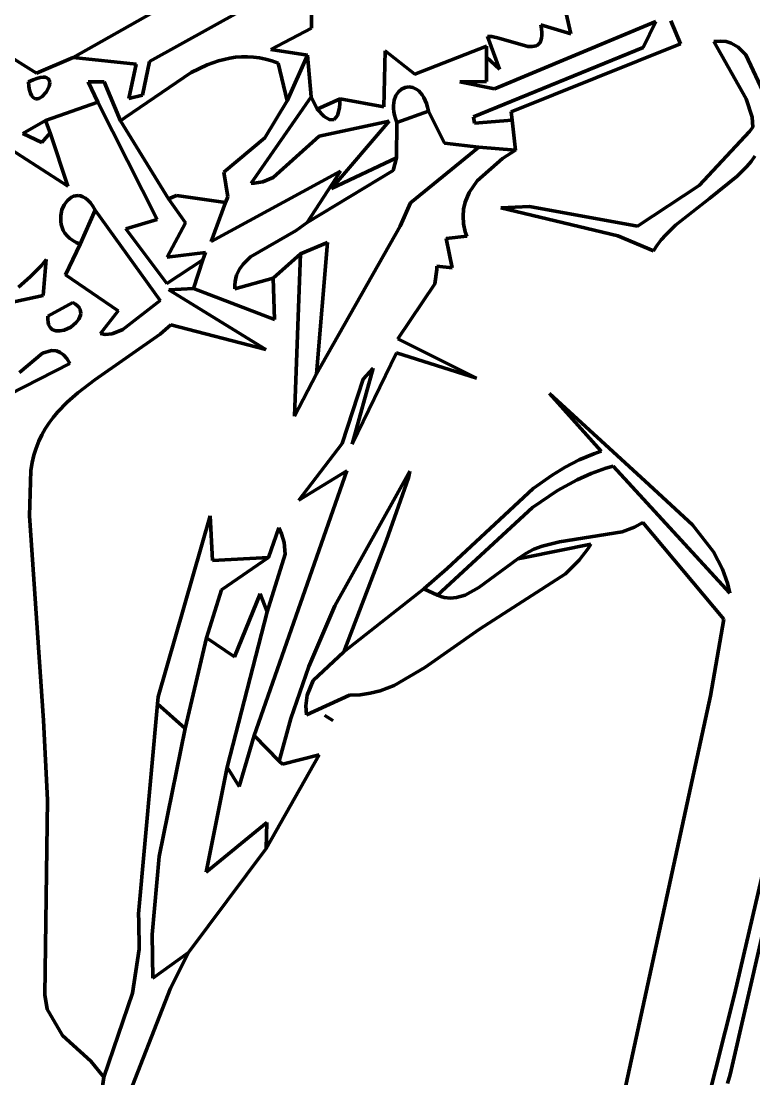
# Model space of a CAD drawing. Header units: millimetres. Extents: x 0 to 8.5, y 0 to 13.2.
# Drawn here: x 4.554 to 5.233, y 6.853 to 7.833 of the extents above; entities that cross this region are included whole.
import ezdxf

# ---------------------------------------------------------------- set-up
doc = ezdxf.new("R2010")
doc.units = ezdxf.units.MM
for name, color, linetype, lineweight in [('color#060606ff', 7, 'CONTINUOUS', 100), ('color#5c5c5cff', 7, 'CONTINUOUS', 100), ('color#aeaeaeff', 7, 'CONTINUOUS', 100), ('color#ffffffff', 7, 'CONTINUOUS', 100)]:
    doc.layers.add(name, color=color, linetype=linetype, lineweight=lineweight)

msp = doc.modelspace()

# ---------------------------------------------------------------- linework, layer by layer
at = {"layer": 'color#060606ff'}
for p, q in [((4.77038, 7.89513), (4.60221, 7.79973)), ((4.82296, 7.82692), (4.82321, 7.89011)), ((5.05888, 7.84069), (5.06324, 7.82177)), ((5.16491, 7.81261), (5.15576, 7.8338)), ((4.78536, 7.80723), (4.82296, 7.82692)), ((5.06324, 7.82177), (5.0353, 7.83022)), ((5.0353, 7.83022), (5.03596, 7.82639)), ((5.03596, 7.82639), (5.0363, 7.82304)), ((5.0363, 7.82304), (5.03633, 7.82013)), ((4.98998, 7.81919), (4.98616, 7.81927)), ((4.98616, 7.81927), (4.99707, 7.78892)), ((4.99665, 7.81782), (4.98998, 7.81919)), ((5.02347, 7.81003), (4.99665, 7.81782)), ((5.00803, 7.74938), (5.16491, 7.81261)), ((5.0337, 7.81244), (5.03244, 7.81138)), ((5.03473, 7.81382), (5.0337, 7.81244)), ((5.03552, 7.81554), (5.03473, 7.81382)), ((5.03606, 7.81764), (5.03552, 7.81554)), ((5.03633, 7.82013), (5.03606, 7.81764)), ((5.20161, 7.81505), (5.1957, 7.81453)), ((5.1957, 7.81453), (5.22573, 7.76142)), ((5.20697, 7.81454), (5.20161, 7.81505)), ((5.21183, 7.81309), (5.20697, 7.81454)), ((5.21826, 7.80941), (5.21183, 7.81309)), ((4.56844, 7.78516), (4.5378, 7.80441)), ((4.81939, 7.80183), (4.78536, 7.80723)), ((4.89114, 7.80599), (4.89002, 7.75404)), ((4.91862, 7.78443), (4.89114, 7.80599)), ((4.98497, 7.8103), (4.91862, 7.78443)), ((4.98518, 7.80003), (4.98497, 7.8103)), ((5.02753, 7.80988), (5.02347, 7.81003)), ((5.03098, 7.81062), (5.02753, 7.80988)), ((5.03244, 7.81138), (5.03098, 7.81062)), ((5.22541, 7.80221), (5.21826, 7.80941)), ((4.60221, 7.79973), (4.56844, 7.78516)), ((4.71146, 7.78598), (4.72649, 7.79316)), ((4.72649, 7.79316), (4.73679, 7.79679)), ((4.73679, 7.79679), (4.74732, 7.79929)), ((4.74732, 7.79929), (4.75268, 7.80007)), ((4.75268, 7.80007), (4.7581, 7.8005)), ((4.7581, 7.8005), (4.76359, 7.80057)), ((4.76359, 7.80057), (4.76916, 7.80025)), ((4.76916, 7.80025), (4.7748, 7.79952)), ((4.7748, 7.79952), (4.78051, 7.79837)), ((4.78051, 7.79837), (4.7863, 7.79676)), ((4.7863, 7.79676), (4.79216, 7.79467)), ((4.79216, 7.79467), (4.80038, 7.7597)), ((4.82284, 7.76324), (4.81939, 7.80183)), ((4.99707, 7.78892), (4.98518, 7.80003)), ((5.2436, 7.76334), (5.22541, 7.80221)), ((4.65054, 7.74418), (4.71146, 7.78598)), ((4.82812, 7.75177), (4.82284, 7.76324)), ((4.57664, 7.74134), (4.62518, 7.7585)), ((4.62518, 7.7585), (4.6801, 7.64954)), ((4.80038, 7.7597), (4.77966, 7.72539)), ((4.84945, 7.7615), (4.82812, 7.75177)), ((4.89002, 7.75404), (4.84945, 7.7615)), ((5.22573, 7.76142), (5.23104, 7.74436)), ((4.64605, 7.74109), (4.65054, 7.74418)), ((4.90204, 7.73972), (4.9313, 7.74999)), ((4.9313, 7.74999), (4.94614, 7.72027)), ((5.00884, 7.74186), (5.00803, 7.74938)), ((5.23104, 7.74436), (5.23163, 7.73524)), ((4.58102, 7.73001), (4.57664, 7.74134)), ((4.69058, 7.66884), (4.64605, 7.74109)), ((4.90172, 7.70677), (4.90204, 7.73972)), ((5.01199, 7.71405), (5.00884, 7.74186)), ((5.23163, 7.73524), (5.2288, 7.73131)), ((4.59746, 7.68044), (4.58102, 7.73001)), ((4.77966, 7.72539), (4.74184, 7.69362)), ((5.2288, 7.73131), (5.18192, 7.68129)), ((4.53018, 7.72382), (4.59746, 7.68044)), ((4.97814, 7.71668), (4.91456, 7.66517)), ((4.94614, 7.72027), (4.97814, 7.71668)), ((4.89859, 7.6952), (4.90172, 7.70677)), ((4.97646, 7.6856), (5.00006, 7.70629)), ((5.00006, 7.70629), (5.01199, 7.71405)), ((5.23013, 7.70344), (5.23376, 7.70828)), ((4.81909, 7.64683), (4.89859, 7.6952)), ((5.21723, 7.68989), (5.22613, 7.69877)), ((5.22613, 7.69877), (5.23013, 7.70344)), ((4.74184, 7.69362), (4.7455, 7.6707)), ((4.96902, 7.6747), (4.97646, 7.6856)), ((5.19157, 7.66928), (5.21723, 7.68989)), ((5.18192, 7.68129), (5.12493, 7.64364)), ((4.59701, 7.66735), (4.59406, 7.66338)), ((4.59873, 7.66894), (4.59701, 7.66735)), ((4.60059, 7.67023), (4.59873, 7.66894)), ((4.60258, 7.67117), (4.60059, 7.67023)), ((4.60467, 7.67173), (4.60258, 7.67117)), ((4.60685, 7.67187), (4.60467, 7.67173)), ((4.60908, 7.67157), (4.60685, 7.67187)), ((4.61136, 7.67079), (4.60908, 7.67157)), ((4.61366, 7.66949), (4.61136, 7.67079)), ((4.61596, 7.66763), (4.61366, 7.66949)), ((4.61824, 7.66519), (4.61596, 7.66763)), ((4.62048, 7.66212), (4.61824, 7.66519)), ((4.6979, 7.67203), (4.69058, 7.66884)), ((4.74351, 7.66553), (4.6979, 7.67203)), ((4.7455, 7.6707), (4.74351, 7.66553)), ((4.96385, 7.65936), (4.96529, 7.66574)), ((4.96529, 7.66574), (4.96902, 7.6747)), ((5.16022, 7.64452), (5.19157, 7.66928)), ((4.59193, 7.65859), (4.59077, 7.65327)), ((4.59406, 7.66338), (4.59193, 7.65859)), ((4.62267, 7.6584), (4.62048, 7.66212)), ((4.68284, 7.57476), (4.62267, 7.6584)), ((4.91456, 7.66517), (4.90524, 7.64335)), ((4.96335, 7.65263), (4.96385, 7.65936)), ((5.02507, 7.66173), (4.99845, 7.66039)), ((4.99845, 7.66039), (5.10683, 7.63441)), ((5.12493, 7.64364), (5.02507, 7.66173)), ((4.59077, 7.65327), (4.59074, 7.6477)), ((4.59074, 7.6477), (4.59119, 7.6449)), ((4.6801, 7.64954), (4.65103, 7.64112)), ((4.80877, 7.63941), (4.81909, 7.64683)), ((4.96386, 7.64556), (4.96335, 7.65263)), ((4.59119, 7.6449), (4.59199, 7.64214)), ((4.59199, 7.64214), (4.59315, 7.63946)), ((4.59315, 7.63946), (4.59469, 7.63689)), ((4.59469, 7.63689), (4.59664, 7.63447)), ((4.65103, 7.64112), (4.68914, 7.59022)), ((4.76665, 7.61495), (4.80877, 7.63941)), ((4.90524, 7.64335), (4.82754, 7.50662)), ((4.96549, 7.63811), (4.96386, 7.64556)), ((4.96675, 7.63425), (4.96549, 7.63811)), ((5.15106, 7.63552), (5.16022, 7.64452)), ((4.60885, 7.62692), (4.59521, 7.59851)), ((4.59664, 7.63447), (4.59901, 7.63222)), ((4.59901, 7.63222), (4.60182, 7.63019)), ((4.60182, 7.63019), (4.60509, 7.62841)), ((4.60509, 7.62841), (4.60885, 7.62692)), ((4.83795, 7.62824), (4.81292, 7.61775)), ((4.82754, 7.50662), (4.83795, 7.62824)), ((4.94789, 7.63214), (4.96675, 7.63425)), ((4.95318, 7.60503), (4.94789, 7.63214)), ((5.10683, 7.63441), (5.13963, 7.62073)), ((5.14308, 7.62586), (5.1469, 7.63078)), ((5.1469, 7.63078), (5.15106, 7.63552)), ((4.81292, 7.61775), (4.78746, 7.59529)), ((5.13963, 7.62073), (5.14308, 7.62586)), ((4.57249, 7.60687), (4.56238, 7.59647)), ((4.57728, 7.61247), (4.57249, 7.60687)), ((4.57463, 7.57913), (4.57728, 7.61247)), ((4.68914, 7.59022), (4.72222, 7.61216)), ((4.72222, 7.61216), (4.71362, 7.58583)), ((4.75623, 7.60351), (4.75978, 7.60841)), ((4.75978, 7.60841), (4.76665, 7.61495)), ((4.59521, 7.59851), (4.64401, 7.56517)), ((4.75282, 7.59515), (4.75368, 7.59808)), ((4.75368, 7.59808), (4.75623, 7.60351)), ((4.93718, 7.58991), (4.9392, 7.60344)), ((4.9392, 7.60344), (4.93919, 7.60632)), ((4.93919, 7.60632), (4.95318, 7.60503)), ((4.56238, 7.59647), (4.55164, 7.58706)), ((4.75204, 7.58882), (4.75226, 7.59207)), ((4.75215, 7.58539), (4.75204, 7.58882)), ((4.78746, 7.59529), (4.75215, 7.58539)), ((4.75226, 7.59207), (4.75282, 7.59515)), ((4.90305, 7.53897), (4.93718, 7.58991)), ((4.54172, 7.57215), (4.57463, 7.57913)), ((4.71362, 7.58583), (4.69101, 7.58462)), ((4.69101, 7.58462), (4.78065, 7.52911)), ((4.60207, 7.57283), (4.57881, 7.56014)), ((4.60448, 7.57133), (4.60207, 7.57283)), ((4.60636, 7.56973), (4.60448, 7.57133)), ((4.60776, 7.56806), (4.60636, 7.56973)), ((4.6087, 7.56632), (4.60776, 7.56806)), ((4.64838, 7.54778), (4.68284, 7.57476)), ((4.57881, 7.56014), (4.57872, 7.5571)), ((4.60519, 7.55418), (4.60767, 7.55746)), ((4.60767, 7.55746), (4.60909, 7.56097)), ((4.60921, 7.56455), (4.6087, 7.56632)), ((4.60909, 7.56097), (4.60933, 7.56276)), ((4.60933, 7.56276), (4.60921, 7.56455)), ((4.64401, 7.56517), (4.62751, 7.54404)), ((4.57872, 7.5571), (4.57898, 7.55449)), ((4.57898, 7.55449), (4.57956, 7.55227)), ((4.57956, 7.55227), (4.58044, 7.55044)), ((4.58044, 7.55044), (4.58158, 7.54897)), ((4.58158, 7.54897), (4.58295, 7.54785)), ((4.58295, 7.54785), (4.58451, 7.54705)), ((4.59409, 7.54724), (4.60009, 7.55002)), ((4.60009, 7.55002), (4.60519, 7.55418)), ((4.63849, 7.54366), (4.64838, 7.54778)), ((4.69262, 7.55218), (4.68282, 7.54349)), ((4.78065, 7.52911), (4.69262, 7.55218)), ((4.58451, 7.54705), (4.58623, 7.54655)), ((4.58623, 7.54655), (4.59003, 7.5464)), ((4.59003, 7.5464), (4.59409, 7.54724)), ((4.68282, 7.54349), (4.62234, 7.50118)), ((4.62751, 7.54404), (4.63206, 7.54324)), ((4.63206, 7.54324), (4.63849, 7.54366)), ((4.97599, 7.50266), (4.90305, 7.53897)), ((4.5821, 7.52832), (4.57387, 7.52566)), ((4.58695, 7.52783), (4.5821, 7.52832)), ((4.57387, 7.52566), (4.55257, 7.50803)), ((4.59013, 7.52645), (4.58695, 7.52783)), ((4.59325, 7.52411), (4.59013, 7.52645)), ((4.5963, 7.52071), (4.59325, 7.52411)), ((4.59927, 7.51617), (4.5963, 7.52071)), ((4.8606, 7.44153), (4.90182, 7.52618)), ((4.90182, 7.52618), (4.97599, 7.50266)), ((4.48502, 7.45825), (4.59927, 7.51617)), ((4.87999, 7.51186), (4.8606, 7.44153)), ((4.87076, 7.50184), (4.87999, 7.51186)), ((4.62234, 7.50118), (4.60652, 7.48916)), ((4.85136, 7.4421), (4.87076, 7.50184)), ((4.60652, 7.48916), (4.59676, 7.48053)), ((4.59676, 7.48053), (4.58784, 7.47124)), ((5.13215, 7.4072), (5.04354, 7.4883)), ((5.04354, 7.4883), (5.09136, 7.43492)), ((4.58784, 7.47124), (4.58375, 7.46629)), ((4.57995, 7.46112), (4.57646, 7.45572)), ((4.58375, 7.46629), (4.57995, 7.46112)), ((4.57329, 7.45005), (4.57047, 7.4441)), ((4.57646, 7.45572), (4.57329, 7.45005)), ((4.57047, 7.4441), (4.56803, 7.43785)), ((4.81144, 7.38969), (4.85136, 7.4421)), ((4.56598, 7.43129), (4.56436, 7.42439)), ((4.56803, 7.43785), (4.56598, 7.43129)), ((5.08436, 7.4325), (5.07088, 7.42688)), ((5.09136, 7.43492), (5.08436, 7.4325)), ((4.56436, 7.42439), (4.56318, 7.41714)), ((5.05805, 7.42029), (5.04579, 7.41285)), ((5.07088, 7.42688), (5.05805, 7.42029)), ((5.09551, 7.41909), (5.10243, 7.42115)), ((5.10243, 7.42115), (5.21044, 7.30328)), ((4.56318, 7.41714), (4.5618, 7.37496)), ((4.77001, 7.17159), (4.85587, 7.41669)), ((4.85587, 7.41669), (4.81144, 7.38969)), ((4.91424, 7.41637), (4.84472, 7.29153)), ((4.89251, 7.35238), (4.9128, 7.41036)), ((4.9128, 7.41036), (4.91424, 7.41637)), ((5.04579, 7.41285), (5.02831, 7.40035)), ((5.06921, 7.40852), (5.08209, 7.41424)), ((5.08209, 7.41424), (5.09551, 7.41909)), ((5.05079, 7.39845), (5.06921, 7.40852)), ((5.17578, 7.36656), (5.13215, 7.4072)), ((5.02831, 7.40035), (4.94874, 7.32634)), ((5.02767, 7.38273), (5.05079, 7.39845)), ((4.93966, 7.30139), (5.02767, 7.38273)), ((4.5618, 7.37496), (4.57486, 7.1855)), ((5.12228, 7.36469), (5.11061, 7.36013)), ((5.12975, 7.36888), (5.12228, 7.36469)), ((5.20504, 7.27927), (5.12975, 7.36888)), ((5.19539, 7.34154), (5.17578, 7.36656)), ((4.8531, 7.24903), (4.89251, 7.35238)), ((5.11061, 7.36013), (5.05283, 7.35102)), ((5.02892, 7.34404), (5.02138, 7.34012)), ((5.0367, 7.34705), (5.02892, 7.34404)), ((5.05283, 7.35102), (5.0367, 7.34705)), ((5.01414, 7.33515), (4.97795, 7.30861)), ((5.02138, 7.34012), (5.01414, 7.33515)), ((5.20382, 7.32553), (5.19539, 7.34154)), ((4.94874, 7.32634), (4.92712, 7.30731)), ((5.20838, 7.31251), (5.20382, 7.32553)), ((5.21044, 7.30328), (5.20838, 7.31251)), ((4.75174, 7.24432), (4.77538, 7.30262)), ((4.77538, 7.30262), (4.78185, 7.28619)), ((4.92712, 7.30731), (4.8531, 7.24903)), ((4.97795, 7.30861), (4.96546, 7.30148)), ((4.94282, 7.30029), (4.93966, 7.30139)), ((4.94589, 7.29951), (4.94282, 7.30029)), ((4.9518, 7.29883), (4.94589, 7.29951)), ((4.95744, 7.29922), (4.9518, 7.29883)), ((4.96546, 7.30148), (4.95744, 7.29922)), ((4.78185, 7.28619), (4.74482, 7.14198)), ((4.84472, 7.29153), (4.82046, 7.23539)), ((5.19249, 7.20815), (5.20504, 7.27927)), ((5.29316, 7.26963), (5.21482, 6.93147)), ((4.70607, 7.17805), (4.72574, 7.2621)), ((4.72574, 7.2621), (4.75174, 7.24432)), ((4.82046, 7.23539), (4.80375, 7.18722)), ((5.06613, 6.62671), (5.19249, 7.20815)), ((4.57486, 7.1855), (4.57846, 7.11176)), ((4.80375, 7.18722), (4.79307, 7.1477)), ((4.83533, 7.19012), (4.84266, 7.18553)), ((4.84266, 7.18553), (4.83533, 7.19012)), ((4.68192, 7.05927), (4.70607, 7.17805)), ((4.79307, 7.1477), (4.77001, 7.17159)), ((4.74482, 7.14198), (4.72539, 7.04481)), ((4.57846, 7.11176), (4.57615, 6.93102)), ((4.72539, 7.04481), (4.7818, 7.09072)), ((4.7818, 7.09072), (4.78093, 7.06662)), ((4.67532, 6.98697), (4.68192, 7.05927)), ((4.78093, 7.06662), (4.70924, 6.97048)), ((5.21064, 6.85739), (5.25529, 7.05046)), ((4.67598, 6.9465), (4.67532, 6.98697)), ((4.70924, 6.97048), (4.67598, 6.9465)), ((4.57615, 6.93102), (4.57811, 6.91772)), ((5.21482, 6.93147), (5.18722, 6.82278)), ((4.57811, 6.91772), (4.59251, 6.89338)), ((4.59251, 6.89338), (4.61871, 6.86962)), ((4.61871, 6.86962), (4.63082, 6.85485)), ((4.63082, 6.85485), (4.62745, 6.83365)), ((5.20824, 6.84911), (5.21064, 6.85739))]:
    msp.add_line(p, q, dxfattribs=at)
at = {"layer": 'color#5c5c5cff'}
for p, q in [((4.82321, 7.89011), (4.82296, 7.82692)), ((4.67292, 7.79611), (4.79078, 7.86159)), ((4.99237, 7.77062), (5.14183, 7.83318)), ((5.14183, 7.83318), (5.13009, 7.80895)), ((4.82296, 7.82692), (4.78536, 7.80723)), ((4.5378, 7.80441), (4.56844, 7.78516)), ((4.78536, 7.80723), (4.81939, 7.80183)), ((4.89002, 7.75404), (4.89114, 7.80599)), ((4.89114, 7.80599), (4.91862, 7.78443)), ((4.91862, 7.78443), (4.98497, 7.8103)), ((5.13009, 7.80895), (4.97303, 7.74482)), ((4.98497, 7.8103), (4.98518, 7.80003)), ((4.56844, 7.78516), (4.60221, 7.79973)), ((4.60221, 7.79973), (4.66075, 7.79373)), ((4.66075, 7.79373), (4.65396, 7.76189)), ((4.66647, 7.76499), (4.67292, 7.79611)), ((4.72649, 7.79316), (4.71146, 7.78598)), ((4.73679, 7.79679), (4.72649, 7.79316)), ((4.74732, 7.79929), (4.73679, 7.79679)), ((4.75268, 7.80007), (4.74732, 7.79929)), ((4.7581, 7.8005), (4.75268, 7.80007)), ((4.76359, 7.80057), (4.7581, 7.8005)), ((4.76916, 7.80025), (4.76359, 7.80057)), ((4.7748, 7.79952), (4.76916, 7.80025)), ((4.78051, 7.79837), (4.7748, 7.79952)), ((4.7863, 7.79676), (4.78051, 7.79837)), ((4.79216, 7.79467), (4.7863, 7.79676)), ((4.80038, 7.7597), (4.79216, 7.79467)), ((4.81939, 7.80183), (4.80038, 7.7597)), ((4.98518, 7.80003), (4.98498, 7.77771)), ((4.71146, 7.78598), (4.65054, 7.74418)), ((4.56519, 7.77917), (4.56103, 7.7773)), ((4.56103, 7.7773), (4.56136, 7.77306)), ((4.56136, 7.77306), (4.56194, 7.76956)), ((4.56878, 7.78048), (4.56519, 7.77917)), ((4.57182, 7.78126), (4.56878, 7.78048)), ((4.57436, 7.78157), (4.57182, 7.78126)), ((4.57642, 7.78145), (4.57436, 7.78157)), ((4.57802, 7.78096), (4.57642, 7.78145)), ((4.57921, 7.78014), (4.57802, 7.78096)), ((4.58001, 7.77904), (4.57921, 7.78014)), ((4.57995, 7.77281), (4.58057, 7.7762)), ((4.58046, 7.77771), (4.58001, 7.77904)), ((4.58057, 7.7762), (4.58046, 7.77771)), ((4.63107, 7.77718), (4.61629, 7.77719)), ((4.61629, 7.77719), (4.62518, 7.7585)), ((4.64605, 7.74109), (4.63107, 7.77718)), ((4.98498, 7.77771), (4.96037, 7.77718)), ((4.96037, 7.77718), (4.99237, 7.77062)), ((4.56194, 7.76956), (4.56273, 7.76675)), ((4.56273, 7.76675), (4.56372, 7.76458)), ((4.56372, 7.76458), (4.56486, 7.76301)), ((4.57043, 7.76169), (4.57337, 7.76334)), ((4.57337, 7.76334), (4.57731, 7.76759)), ((4.57731, 7.76759), (4.57995, 7.77281)), ((4.65396, 7.76189), (4.66647, 7.76499)), ((4.76715, 7.6832), (4.82284, 7.76324)), ((4.82284, 7.76324), (4.82812, 7.75177)), ((4.90122, 7.76467), (4.89963, 7.76041)), ((4.90354, 7.76807), (4.90122, 7.76467)), ((4.90643, 7.77056), (4.90354, 7.76807)), ((4.90973, 7.77208), (4.90643, 7.77056)), ((4.91329, 7.77255), (4.90973, 7.77208)), ((4.91695, 7.77192), (4.91329, 7.77255)), ((4.92056, 7.77012), (4.91695, 7.77192)), ((4.92229, 7.76876), (4.92056, 7.77012)), ((4.92395, 7.76709), (4.92229, 7.76876)), ((4.92552, 7.76509), (4.92395, 7.76709)), ((4.92697, 7.76277), (4.92552, 7.76509)), ((4.56486, 7.76301), (4.56614, 7.76199)), ((4.56614, 7.76199), (4.56751, 7.76146)), ((4.56751, 7.76146), (4.56895, 7.76138)), ((4.56895, 7.76138), (4.57043, 7.76169)), ((4.62518, 7.7585), (4.57664, 7.74134)), ((4.84887, 7.75326), (4.84945, 7.7615)), ((4.84945, 7.7615), (4.89002, 7.75404)), ((4.89963, 7.76041), (4.89892, 7.75536)), ((4.89892, 7.75536), (4.89895, 7.75257)), ((4.9283, 7.7601), (4.92697, 7.76277)), ((4.92948, 7.75709), (4.9283, 7.7601)), ((4.93048, 7.75372), (4.92948, 7.75709)), ((4.9313, 7.74999), (4.93048, 7.75372)), ((4.65054, 7.74418), (4.64605, 7.74109)), ((4.82812, 7.75177), (4.83464, 7.74517)), ((4.83464, 7.74517), (4.83997, 7.74202)), ((4.84412, 7.74232), (4.84709, 7.74607)), ((4.84709, 7.74607), (4.84887, 7.75326)), ((4.89895, 7.75257), (4.89925, 7.74959)), ((4.89925, 7.74959), (4.89986, 7.74646)), ((4.89986, 7.74646), (4.90078, 7.74316)), ((4.94614, 7.72027), (4.9313, 7.74999)), ((4.97303, 7.74482), (4.9739, 7.73892)), ((4.57664, 7.74134), (4.55566, 7.72943)), ((4.89494, 7.7407), (4.83004, 7.72676)), ((4.83997, 7.74202), (4.84412, 7.74232)), ((4.84154, 7.67831), (4.89494, 7.7407)), ((4.90078, 7.74316), (4.90204, 7.73972)), ((4.90204, 7.73972), (4.90172, 7.70677)), ((4.9739, 7.73892), (5.00884, 7.74186)), ((5.00884, 7.74186), (5.01199, 7.71405)), ((4.55566, 7.72943), (4.57317, 7.72098)), ((4.57317, 7.72098), (4.58102, 7.73001)), ((4.58102, 7.73001), (4.59746, 7.68044)), ((4.83004, 7.72676), (4.78756, 7.68867)), ((4.59746, 7.68044), (4.53018, 7.72382)), ((4.97814, 7.71668), (4.94614, 7.72027)), ((5.01199, 7.71405), (4.97814, 7.71668)), ((4.90172, 7.70677), (4.84154, 7.67831)), ((4.73011, 7.62921), (4.84983, 7.69453)), ((4.78756, 7.68867), (4.77789, 7.68463)), ((4.84983, 7.69453), (4.81909, 7.64683)), ((4.76995, 7.68328), (4.76715, 7.6832)), ((4.77789, 7.68463), (4.76995, 7.68328)), ((4.59406, 7.66338), (4.59701, 7.66735)), ((4.59701, 7.66735), (4.59873, 7.66894)), ((4.59873, 7.66894), (4.60059, 7.67023)), ((4.60059, 7.67023), (4.60258, 7.67117)), ((4.60258, 7.67117), (4.60467, 7.67173)), ((4.60467, 7.67173), (4.60685, 7.67187)), ((4.60685, 7.67187), (4.60908, 7.67157)), ((4.60908, 7.67157), (4.61136, 7.67079)), ((4.61136, 7.67079), (4.61366, 7.66949)), ((4.61366, 7.66949), (4.61596, 7.66763)), ((4.61596, 7.66763), (4.61824, 7.66519)), ((4.61824, 7.66519), (4.62048, 7.66212)), ((4.69058, 7.66884), (4.6979, 7.67203)), ((4.70618, 7.64647), (4.69058, 7.66884)), ((4.6979, 7.67203), (4.74351, 7.66553)), ((4.74351, 7.66553), (4.73011, 7.62921)), ((4.59077, 7.65327), (4.59193, 7.65859)), ((4.59193, 7.65859), (4.59406, 7.66338)), ((4.62267, 7.6584), (4.60885, 7.62692)), ((4.62048, 7.66212), (4.62267, 7.6584)), ((4.59074, 7.6477), (4.59077, 7.65327)), ((4.59119, 7.6449), (4.59074, 7.6477)), ((4.68927, 7.61478), (4.70618, 7.64647)), ((4.81909, 7.64683), (4.80877, 7.63941)), ((4.59199, 7.64214), (4.59119, 7.6449)), ((4.59315, 7.63946), (4.59199, 7.64214)), ((4.59469, 7.63689), (4.59315, 7.63946)), ((4.59664, 7.63447), (4.59469, 7.63689)), ((4.80877, 7.63941), (4.76665, 7.61495)), ((4.59901, 7.63222), (4.59664, 7.63447)), ((4.60182, 7.63019), (4.59901, 7.63222)), ((4.60509, 7.62841), (4.60182, 7.63019)), ((4.60885, 7.62692), (4.60509, 7.62841)), ((4.81292, 7.61775), (4.83795, 7.62824)), ((4.83795, 7.62824), (4.82754, 7.50662)), ((4.72476, 7.61918), (4.68927, 7.61478)), ((4.72222, 7.61216), (4.72476, 7.61918)), ((4.80726, 7.46727), (4.81292, 7.61775)), ((4.71362, 7.58583), (4.72222, 7.61216)), ((4.75978, 7.60841), (4.75623, 7.60351)), ((4.76665, 7.61495), (4.75978, 7.60841)), ((4.75368, 7.59808), (4.75282, 7.59515)), ((4.75623, 7.60351), (4.75368, 7.59808)), ((4.75226, 7.59207), (4.75204, 7.58882)), ((4.75204, 7.58882), (4.75215, 7.58539)), ((4.75215, 7.58539), (4.78746, 7.59529)), ((4.75282, 7.59515), (4.75226, 7.59207)), ((4.78746, 7.59529), (4.78887, 7.55711)), ((4.78887, 7.55711), (4.71362, 7.58583)), ((4.82754, 7.50662), (4.80726, 7.46727)), ((4.78324, 7.33636), (4.79272, 7.36392)), ((4.79272, 7.36392), (4.79535, 7.35851)), ((4.79535, 7.35851), (4.79775, 7.35039)), ((4.79775, 7.35039), (4.79849, 7.33957)), ((4.73981, 7.30637), (4.78324, 7.33636)), ((4.79849, 7.33957), (4.78185, 7.28619)), ((4.72574, 7.2621), (4.73981, 7.30637)), ((4.77538, 7.30262), (4.75174, 7.24432)), ((4.78185, 7.28619), (4.77538, 7.30262)), ((4.75174, 7.24432), (4.72574, 7.2621)), ((4.66266, 7.00624), (4.68025, 7.20094)), ((4.68025, 7.20094), (4.70607, 7.17805)), ((4.70607, 7.17805), (4.68192, 7.05927)), ((4.76606, 7.15885), (4.77001, 7.17159)), ((4.77001, 7.17159), (4.79307, 7.1477)), ((4.7561, 7.1243), (4.76606, 7.15885)), ((4.83027, 7.15345), (4.78093, 7.06662)), ((4.79307, 7.1477), (4.79623, 7.14487)), ((4.79623, 7.14487), (4.83027, 7.15345)), ((4.72539, 7.04481), (4.74482, 7.14198)), ((4.74482, 7.14198), (4.7561, 7.1243)), ((4.7818, 7.09072), (4.72539, 7.04481)), ((4.78093, 7.06662), (4.7818, 7.09072)), ((4.68192, 7.05927), (4.67532, 6.98697)), ((4.66303, 6.99923), (4.66266, 7.00624)), ((4.66347, 6.97333), (4.66303, 6.99923)), ((4.67532, 6.98697), (4.67598, 6.9465)), ((4.65735, 6.93284), (4.66347, 6.97333)), ((4.67598, 6.9465), (4.70924, 6.97048)), ((4.70924, 6.97048), (4.69232, 6.93736)), ((4.69232, 6.93736), (4.60812, 6.72151)), ((4.63082, 6.85485), (4.65735, 6.93284)), ((4.62745, 6.83365), (4.63082, 6.85485))]:
    msp.add_line(p, q, dxfattribs=at)
at = {"layer": 'color#aeaeaeff'}
for p, q in [((4.55566, 7.72943), (4.57664, 7.74134)), ((4.57664, 7.74134), (4.58102, 7.73001)), ((4.57317, 7.72098), (4.55566, 7.72943)), ((4.58102, 7.73001), (4.57317, 7.72098)), ((4.68098, 7.20718), (4.72928, 7.375)), ((4.72928, 7.375), (4.7314, 7.33371)), ((5.02201, 7.33674), (5.08176, 7.34887)), ((5.0793, 7.34491), (5.07108, 7.33399)), ((5.08176, 7.34887), (5.0793, 7.34491)), ((4.7314, 7.33371), (4.78324, 7.33636)), ((4.78324, 7.33636), (4.73981, 7.30637)), ((4.97795, 7.30861), (5.01414, 7.33515)), ((5.01414, 7.33515), (5.02201, 7.33674)), ((5.07108, 7.33399), (5.05842, 7.32132)), ((5.05842, 7.32132), (4.97874, 7.27002)), ((4.73981, 7.30637), (4.72574, 7.2621)), ((4.8531, 7.24903), (4.92712, 7.30731)), ((4.92712, 7.30731), (4.93966, 7.30139)), ((4.96546, 7.30148), (4.97795, 7.30861)), ((4.93966, 7.30139), (4.94282, 7.30029)), ((4.94282, 7.30029), (4.94589, 7.29951)), ((4.94589, 7.29951), (4.9518, 7.29883)), ((4.9518, 7.29883), (4.95744, 7.29922)), ((4.95744, 7.29922), (4.96546, 7.30148)), ((4.97874, 7.27002), (4.92804, 7.23454)), ((4.72574, 7.2621), (4.70607, 7.17805)), ((4.82443, 7.22244), (4.8531, 7.24903)), ((4.92804, 7.23454), (4.89959, 7.21786)), ((4.81887, 7.209), (4.82443, 7.22244)), ((4.89959, 7.21786), (4.88655, 7.2129)), ((4.68025, 7.20094), (4.68098, 7.20718)), ((4.81774, 7.19891), (4.81887, 7.209)), ((4.85825, 7.209), (4.81851, 7.19072)), ((4.86806, 7.20927), (4.85825, 7.209)), ((4.87748, 7.21061), (4.86806, 7.20927)), ((4.88655, 7.2129), (4.87748, 7.21061)), ((4.70607, 7.17805), (4.68025, 7.20094)), ((4.81851, 7.19072), (4.81774, 7.19891))]:
    msp.add_line(p, q, dxfattribs=at)
at = {"layer": 'color#ffffffff'}
for p, q in [((4.60221, 7.79973), (4.77038, 7.89513)), ((4.79078, 7.86159), (4.67292, 7.79611)), ((5.14183, 7.83318), (4.99237, 7.77062)), ((5.06324, 7.82177), (5.05888, 7.84069)), ((5.13009, 7.80895), (5.14183, 7.83318)), ((5.15576, 7.8338), (5.16491, 7.81261)), ((5.03596, 7.82639), (5.0353, 7.83022)), ((5.0353, 7.83022), (5.06324, 7.82177)), ((5.0363, 7.82304), (5.03596, 7.82639)), ((5.03633, 7.82013), (5.0363, 7.82304)), ((4.99707, 7.78892), (4.98616, 7.81927)), ((4.98616, 7.81927), (4.98998, 7.81919)), ((4.98998, 7.81919), (4.99665, 7.81782)), ((4.99665, 7.81782), (5.02347, 7.81003)), ((5.16491, 7.81261), (5.00803, 7.74938)), ((5.03244, 7.81138), (5.0337, 7.81244)), ((5.0337, 7.81244), (5.03473, 7.81382)), ((5.03473, 7.81382), (5.03552, 7.81554)), ((5.03552, 7.81554), (5.03606, 7.81764)), ((5.03606, 7.81764), (5.03633, 7.82013)), ((5.1957, 7.81453), (5.20161, 7.81505)), ((5.22573, 7.76142), (5.1957, 7.81453)), ((5.20161, 7.81505), (5.20697, 7.81454)), ((5.20697, 7.81454), (5.21183, 7.81309)), ((5.21183, 7.81309), (5.21826, 7.80941)), ((4.97303, 7.74482), (5.13009, 7.80895)), ((5.02347, 7.81003), (5.02753, 7.80988)), ((5.02753, 7.80988), (5.03098, 7.81062)), ((5.03098, 7.81062), (5.03244, 7.81138)), ((5.21826, 7.80941), (5.22541, 7.80221)), ((4.66075, 7.79373), (4.60221, 7.79973)), ((4.65396, 7.76189), (4.66075, 7.79373)), ((4.67292, 7.79611), (4.66647, 7.76499)), ((4.80038, 7.7597), (4.81939, 7.80183)), ((4.81939, 7.80183), (4.82284, 7.76324)), ((4.98498, 7.77771), (4.98518, 7.80003)), ((4.98518, 7.80003), (4.99707, 7.78892)), ((5.22541, 7.80221), (5.2436, 7.76334)), ((4.56103, 7.7773), (4.56519, 7.77917)), ((4.56136, 7.77306), (4.56103, 7.7773)), ((4.56194, 7.76956), (4.56136, 7.77306)), ((4.56519, 7.77917), (4.56878, 7.78048)), ((4.56878, 7.78048), (4.57182, 7.78126)), ((4.57182, 7.78126), (4.57436, 7.78157)), ((4.57436, 7.78157), (4.57642, 7.78145)), ((4.57642, 7.78145), (4.57802, 7.78096)), ((4.57802, 7.78096), (4.57921, 7.78014)), ((4.57921, 7.78014), (4.58001, 7.77904)), ((4.58057, 7.7762), (4.57995, 7.77281)), ((4.58001, 7.77904), (4.58046, 7.77771)), ((4.58046, 7.77771), (4.58057, 7.7762)), ((4.61629, 7.77719), (4.63107, 7.77718)), ((4.62518, 7.7585), (4.61629, 7.77719)), ((4.63107, 7.77718), (4.64605, 7.74109)), ((4.96037, 7.77718), (4.98498, 7.77771)), ((4.99237, 7.77062), (4.96037, 7.77718)), ((4.56273, 7.76675), (4.56194, 7.76956)), ((4.56372, 7.76458), (4.56273, 7.76675)), ((4.56486, 7.76301), (4.56372, 7.76458)), ((4.57337, 7.76334), (4.57043, 7.76169)), ((4.57731, 7.76759), (4.57337, 7.76334)), ((4.57995, 7.77281), (4.57731, 7.76759)), ((4.66647, 7.76499), (4.65396, 7.76189)), ((4.82284, 7.76324), (4.76715, 7.6832)), ((4.89963, 7.76041), (4.90122, 7.76467)), ((4.90122, 7.76467), (4.90354, 7.76807)), ((4.90354, 7.76807), (4.90643, 7.77056)), ((4.90643, 7.77056), (4.90973, 7.77208)), ((4.90973, 7.77208), (4.91329, 7.77255)), ((4.91329, 7.77255), (4.91695, 7.77192)), ((4.91695, 7.77192), (4.92056, 7.77012)), ((4.92056, 7.77012), (4.92229, 7.76876)), ((4.92229, 7.76876), (4.92395, 7.76709)), ((4.92395, 7.76709), (4.92552, 7.76509)), ((4.92552, 7.76509), (4.92697, 7.76277)), ((4.56614, 7.76199), (4.56486, 7.76301)), ((4.56751, 7.76146), (4.56614, 7.76199)), ((4.56895, 7.76138), (4.56751, 7.76146)), ((4.57043, 7.76169), (4.56895, 7.76138)), ((4.6801, 7.64954), (4.62518, 7.7585)), ((4.77966, 7.72539), (4.80038, 7.7597)), ((4.82812, 7.75177), (4.84945, 7.7615)), ((4.84945, 7.7615), (4.84887, 7.75326)), ((4.89892, 7.75536), (4.89963, 7.76041)), ((4.89895, 7.75257), (4.89892, 7.75536)), ((4.92697, 7.76277), (4.9283, 7.7601)), ((4.9283, 7.7601), (4.92948, 7.75709)), ((4.92948, 7.75709), (4.93048, 7.75372)), ((4.93048, 7.75372), (4.9313, 7.74999)), ((5.23104, 7.74436), (5.22573, 7.76142)), ((4.83464, 7.74517), (4.82812, 7.75177)), ((4.83997, 7.74202), (4.83464, 7.74517)), ((4.84709, 7.74607), (4.84412, 7.74232)), ((4.84887, 7.75326), (4.84709, 7.74607)), ((4.89925, 7.74959), (4.89895, 7.75257)), ((4.89986, 7.74646), (4.89925, 7.74959)), ((4.90078, 7.74316), (4.89986, 7.74646)), ((4.9313, 7.74999), (4.90204, 7.73972)), ((4.9739, 7.73892), (4.97303, 7.74482)), ((5.00803, 7.74938), (5.00884, 7.74186)), ((5.23163, 7.73524), (5.23104, 7.74436)), ((4.64605, 7.74109), (4.69058, 7.66884)), ((4.83004, 7.72676), (4.89494, 7.7407)), ((4.84412, 7.74232), (4.83997, 7.74202)), ((4.89494, 7.7407), (4.84154, 7.67831)), ((4.90204, 7.73972), (4.90078, 7.74316)), ((5.00884, 7.74186), (4.9739, 7.73892)), ((5.2288, 7.73131), (5.23163, 7.73524)), ((4.74184, 7.69362), (4.77966, 7.72539)), ((4.78756, 7.68867), (4.83004, 7.72676)), ((5.18192, 7.68129), (5.2288, 7.73131)), ((4.91456, 7.66517), (4.97814, 7.71668)), ((4.97814, 7.71668), (5.01199, 7.71405)), ((4.84154, 7.67831), (4.90172, 7.70677)), ((4.90172, 7.70677), (4.89859, 7.6952)), ((5.00006, 7.70629), (4.97646, 7.6856)), ((5.01199, 7.71405), (5.00006, 7.70629)), ((5.23376, 7.70828), (5.23013, 7.70344)), ((4.89859, 7.6952), (4.81909, 7.64683)), ((5.22613, 7.69877), (5.21723, 7.68989)), ((5.23013, 7.70344), (5.22613, 7.69877)), ((4.84983, 7.69453), (4.73011, 7.62921)), ((4.7455, 7.6707), (4.74184, 7.69362)), ((4.77789, 7.68463), (4.78756, 7.68867)), ((4.81909, 7.64683), (4.84983, 7.69453)), ((4.97646, 7.6856), (4.96902, 7.6747)), ((5.21723, 7.68989), (5.19157, 7.66928)), ((4.76715, 7.6832), (4.76995, 7.68328)), ((4.76995, 7.68328), (4.77789, 7.68463)), ((5.12493, 7.64364), (5.18192, 7.68129)), ((4.69058, 7.66884), (4.70618, 7.64647)), ((4.73011, 7.62921), (4.74351, 7.66553)), ((4.74351, 7.66553), (4.7455, 7.6707)), ((4.96529, 7.66574), (4.96385, 7.65936)), ((4.96902, 7.6747), (4.96529, 7.66574)), ((5.19157, 7.66928), (5.16022, 7.64452)), ((4.60885, 7.62692), (4.62267, 7.6584)), ((4.62267, 7.6584), (4.68284, 7.57476)), ((4.90524, 7.64335), (4.91456, 7.66517)), ((4.96385, 7.65936), (4.96335, 7.65263)), ((4.99845, 7.66039), (5.02507, 7.66173)), ((5.10683, 7.63441), (4.99845, 7.66039)), ((5.02507, 7.66173), (5.12493, 7.64364)), ((4.65103, 7.64112), (4.6801, 7.64954)), ((4.70618, 7.64647), (4.68927, 7.61478)), ((4.96335, 7.65263), (4.96386, 7.64556)), ((4.68914, 7.59022), (4.65103, 7.64112)), ((4.82754, 7.50662), (4.90524, 7.64335)), ((4.96386, 7.64556), (4.96549, 7.63811)), ((4.96549, 7.63811), (4.96675, 7.63425)), ((5.16022, 7.64452), (5.15106, 7.63552)), ((4.59521, 7.59851), (4.60885, 7.62692)), ((4.96675, 7.63425), (4.94789, 7.63214)), ((4.94789, 7.63214), (4.95318, 7.60503)), ((5.13963, 7.62073), (5.10683, 7.63441)), ((5.1469, 7.63078), (5.14308, 7.62586)), ((5.15106, 7.63552), (5.1469, 7.63078)), ((4.68927, 7.61478), (4.72476, 7.61918)), ((4.72476, 7.61918), (4.72222, 7.61216)), ((4.78746, 7.59529), (4.81292, 7.61775)), ((4.81292, 7.61775), (4.80726, 7.46727)), ((5.14308, 7.62586), (5.13963, 7.62073)), ((4.56238, 7.59647), (4.57249, 7.60687)), ((4.57249, 7.60687), (4.57728, 7.61247)), ((4.57728, 7.61247), (4.57463, 7.57913)), ((4.72222, 7.61216), (4.68914, 7.59022)), ((4.64401, 7.56517), (4.59521, 7.59851)), ((4.9392, 7.60344), (4.93718, 7.58991)), ((4.95318, 7.60503), (4.93919, 7.60632)), ((4.93919, 7.60632), (4.9392, 7.60344)), ((4.55164, 7.58706), (4.56238, 7.59647)), ((4.78887, 7.55711), (4.78746, 7.59529)), ((4.93718, 7.58991), (4.90305, 7.53897)), ((4.57463, 7.57913), (4.54172, 7.57215)), ((4.69101, 7.58462), (4.71362, 7.58583)), ((4.78065, 7.52911), (4.69101, 7.58462)), ((4.71362, 7.58583), (4.78887, 7.55711)), ((4.57881, 7.56014), (4.60207, 7.57283)), ((4.60207, 7.57283), (4.60448, 7.57133)), ((4.60448, 7.57133), (4.60636, 7.56973)), ((4.60636, 7.56973), (4.60776, 7.56806)), ((4.60776, 7.56806), (4.6087, 7.56632)), ((4.68284, 7.57476), (4.64838, 7.54778)), ((4.57872, 7.5571), (4.57881, 7.56014)), ((4.60767, 7.55746), (4.60519, 7.55418)), ((4.60909, 7.56097), (4.60767, 7.55746)), ((4.6087, 7.56632), (4.60921, 7.56455)), ((4.60933, 7.56276), (4.60909, 7.56097)), ((4.60921, 7.56455), (4.60933, 7.56276)), ((4.62751, 7.54404), (4.64401, 7.56517)), ((4.57898, 7.55449), (4.57872, 7.5571)), ((4.57956, 7.55227), (4.57898, 7.55449)), ((4.58044, 7.55044), (4.57956, 7.55227)), ((4.58158, 7.54897), (4.58044, 7.55044)), ((4.58295, 7.54785), (4.58158, 7.54897)), ((4.58451, 7.54705), (4.58295, 7.54785)), ((4.60009, 7.55002), (4.59409, 7.54724)), ((4.60519, 7.55418), (4.60009, 7.55002)), ((4.64838, 7.54778), (4.63849, 7.54366)), ((4.68282, 7.54349), (4.69262, 7.55218)), ((4.69262, 7.55218), (4.78065, 7.52911)), ((4.58623, 7.54655), (4.58451, 7.54705)), ((4.59003, 7.5464), (4.58623, 7.54655)), ((4.59409, 7.54724), (4.59003, 7.5464)), ((4.62234, 7.50118), (4.68282, 7.54349)), ((4.63206, 7.54324), (4.62751, 7.54404)), ((4.63849, 7.54366), (4.63206, 7.54324)), ((4.90305, 7.53897), (4.97599, 7.50266)), ((4.57387, 7.52566), (4.5821, 7.52832)), ((4.5821, 7.52832), (4.58695, 7.52783)), ((4.55257, 7.50803), (4.57387, 7.52566)), ((4.58695, 7.52783), (4.59013, 7.52645)), ((4.59013, 7.52645), (4.59325, 7.52411)), ((4.59325, 7.52411), (4.5963, 7.52071)), ((4.5963, 7.52071), (4.59927, 7.51617)), ((4.90182, 7.52618), (4.8606, 7.44153)), ((4.97599, 7.50266), (4.90182, 7.52618)), ((4.59927, 7.51617), (4.48502, 7.45825)), ((4.8606, 7.44153), (4.87999, 7.51186)), ((4.87999, 7.51186), (4.87076, 7.50184)), ((4.60652, 7.48916), (4.62234, 7.50118)), ((4.80726, 7.46727), (4.82754, 7.50662)), ((4.87076, 7.50184), (4.85136, 7.4421)), ((4.59676, 7.48053), (4.60652, 7.48916)), ((4.58784, 7.47124), (4.59676, 7.48053)), ((5.04354, 7.4883), (5.13215, 7.4072)), ((5.09136, 7.43492), (5.04354, 7.4883)), ((4.58375, 7.46629), (4.58784, 7.47124)), ((4.57646, 7.45572), (4.57995, 7.46112)), ((4.57995, 7.46112), (4.58375, 7.46629)), ((4.57047, 7.4441), (4.57329, 7.45005)), ((4.57329, 7.45005), (4.57646, 7.45572)), ((4.56803, 7.43785), (4.57047, 7.4441)), ((4.85136, 7.4421), (4.81144, 7.38969)), ((4.56436, 7.42439), (4.56598, 7.43129)), ((4.56598, 7.43129), (4.56803, 7.43785)), ((5.07088, 7.42688), (5.08436, 7.4325)), ((5.08436, 7.4325), (5.09136, 7.43492)), ((4.56318, 7.41714), (4.56436, 7.42439)), ((5.04579, 7.41285), (5.05805, 7.42029)), ((5.05805, 7.42029), (5.07088, 7.42688)), ((5.10243, 7.42115), (5.09551, 7.41909)), ((5.21044, 7.30328), (5.10243, 7.42115)), ((4.5618, 7.37496), (4.56318, 7.41714)), ((4.85587, 7.41669), (4.77001, 7.17159)), ((4.81144, 7.38969), (4.85587, 7.41669)), ((4.84472, 7.29153), (4.91424, 7.41637)), ((4.9128, 7.41036), (4.89251, 7.35238)), ((4.91424, 7.41637), (4.9128, 7.41036)), ((5.02831, 7.40035), (5.04579, 7.41285)), ((5.08209, 7.41424), (5.06921, 7.40852)), ((5.09551, 7.41909), (5.08209, 7.41424)), ((5.06921, 7.40852), (5.05079, 7.39845)), ((5.13215, 7.4072), (5.17578, 7.36656)), ((4.94874, 7.32634), (5.02831, 7.40035)), ((5.05079, 7.39845), (5.02767, 7.38273)), ((5.02767, 7.38273), (4.93966, 7.30139)), ((4.57486, 7.1855), (4.5618, 7.37496)), ((4.72928, 7.375), (4.68098, 7.20718)), ((4.7314, 7.33371), (4.72928, 7.375)), ((4.79272, 7.36392), (4.78324, 7.33636)), ((4.79535, 7.35851), (4.79272, 7.36392)), ((5.11061, 7.36013), (5.12228, 7.36469)), ((5.12228, 7.36469), (5.12975, 7.36888)), ((5.12975, 7.36888), (5.20504, 7.27927)), ((5.17578, 7.36656), (5.19539, 7.34154)), ((4.79775, 7.35039), (4.79535, 7.35851)), ((4.89251, 7.35238), (4.8531, 7.24903)), ((5.05283, 7.35102), (5.11061, 7.36013)), ((4.79849, 7.33957), (4.79775, 7.35039)), ((5.02138, 7.34012), (5.02892, 7.34404)), ((5.08176, 7.34887), (5.02201, 7.33674)), ((5.02892, 7.34404), (5.0367, 7.34705)), ((5.0367, 7.34705), (5.05283, 7.35102)), ((5.07108, 7.33399), (5.0793, 7.34491)), ((5.0793, 7.34491), (5.08176, 7.34887)), ((4.78324, 7.33636), (4.7314, 7.33371)), ((4.78185, 7.28619), (4.79849, 7.33957)), ((5.01414, 7.33515), (5.02138, 7.34012)), ((5.02201, 7.33674), (5.01414, 7.33515)), ((5.05842, 7.32132), (5.07108, 7.33399)), ((5.19539, 7.34154), (5.20382, 7.32553)), ((4.92712, 7.30731), (4.94874, 7.32634)), ((5.20382, 7.32553), (5.20838, 7.31251)), ((4.97874, 7.27002), (5.05842, 7.32132)), ((5.20838, 7.31251), (5.21044, 7.30328)), ((4.93966, 7.30139), (4.92712, 7.30731)), ((4.74482, 7.14198), (4.78185, 7.28619)), ((4.82046, 7.23539), (4.84472, 7.29153)), ((5.20504, 7.27927), (5.19249, 7.20815)), ((4.92804, 7.23454), (4.97874, 7.27002)), ((5.21482, 6.93147), (5.29316, 7.26963)), ((4.8531, 7.24903), (4.82443, 7.22244)), ((4.80375, 7.18722), (4.82046, 7.23539)), ((4.89959, 7.21786), (4.92804, 7.23454)), ((4.82443, 7.22244), (4.81887, 7.209)), ((4.88655, 7.2129), (4.89959, 7.21786)), ((4.68098, 7.20718), (4.68025, 7.20094)), ((4.81887, 7.209), (4.81774, 7.19891)), ((4.81851, 7.19072), (4.85825, 7.209)), ((4.85825, 7.209), (4.86806, 7.20927)), ((4.86806, 7.20927), (4.87748, 7.21061)), ((4.87748, 7.21061), (4.88655, 7.2129)), ((5.19249, 7.20815), (5.06613, 6.62671)), ((4.68025, 7.20094), (4.66266, 7.00624)), ((4.81774, 7.19891), (4.81851, 7.19072)), ((4.57846, 7.11176), (4.57486, 7.1855)), ((4.79307, 7.1477), (4.80375, 7.18722)), ((4.83533, 7.19012), (4.84266, 7.18553)), ((4.84266, 7.18553), (4.83533, 7.19012)), ((4.77001, 7.17159), (4.76606, 7.15885)), ((4.76606, 7.15885), (4.7561, 7.1243)), ((4.78093, 7.06662), (4.83027, 7.15345)), ((4.79623, 7.14487), (4.79307, 7.1477)), ((4.83027, 7.15345), (4.79623, 7.14487)), ((4.7561, 7.1243), (4.74482, 7.14198)), ((4.57615, 6.93102), (4.57846, 7.11176)), ((4.70924, 6.97048), (4.78093, 7.06662)), ((5.25529, 7.05046), (5.21064, 6.85739)), ((4.66266, 7.00624), (4.66303, 6.99923)), ((4.66303, 6.99923), (4.66347, 6.97333)), ((4.66347, 6.97333), (4.65735, 6.93284)), ((4.69232, 6.93736), (4.70924, 6.97048)), ((4.57811, 6.91772), (4.57615, 6.93102)), ((4.60812, 6.72151), (4.69232, 6.93736)), ((4.65735, 6.93284), (4.63082, 6.85485)), ((5.18722, 6.82278), (5.21482, 6.93147)), ((4.59251, 6.89338), (4.57811, 6.91772)), ((4.61871, 6.86962), (4.59251, 6.89338)), ((4.63082, 6.85485), (4.61871, 6.86962)), ((5.21064, 6.85739), (5.20824, 6.84911))]:
    msp.add_line(p, q, dxfattribs=at)

doc.saveas('drawing.dxf')
